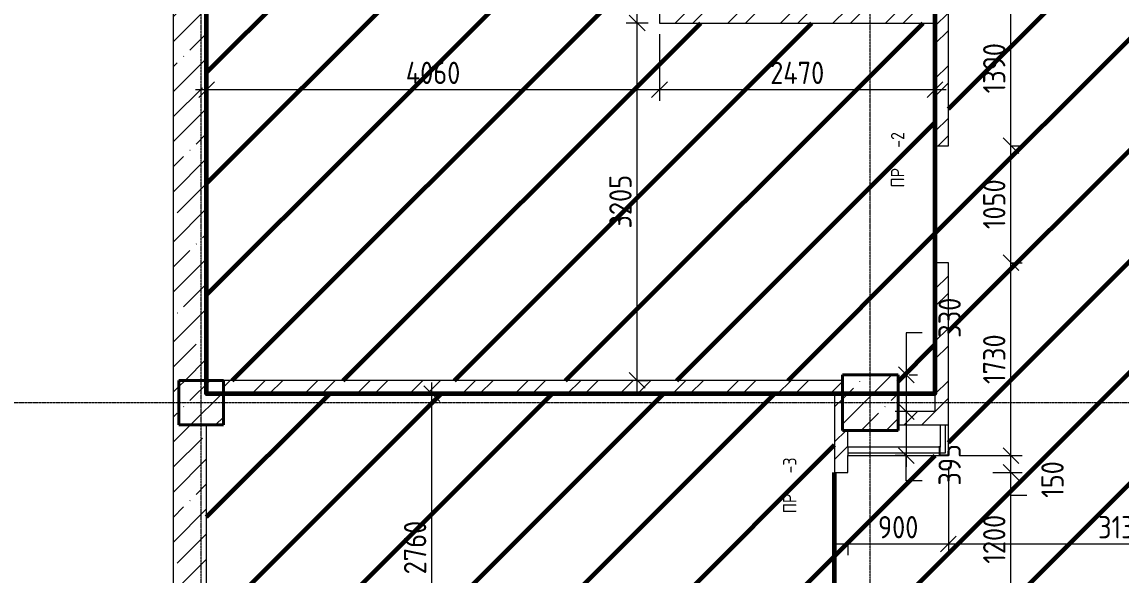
# Model space of a CAD drawing. Header units: millimetres. Extents: x -56773 to 323062, y -262288 to 76460.
# Drawn here: x -21205 to -11352, y 1859 to 6820 of the extents above; entities that cross this region are included whole.
import ezdxf

# ---------------------------------------------------------------- set-up
doc = ezdxf.new("R2010")
doc.units = ezdxf.units.MM
doc.linetypes.add('ADSK_Линия сетки', pattern=[25, 20, -2.5, 0, -2.5])
for name, color, linetype, lineweight in [('1.1) Шлифовка потолка', 5, 'Continuous', 60), ('Марки', 7, 'Continuous', 20), ('Несущие колонны', 7, 'Continuous', 18), ('Оси', 7, 'Continuous', 9), ('Размеры', 7, 'Continuous', 9), ('Стены внутренние', 7, 'Continuous', 18), ('Стены штриховка', 7, 'Continuous', 9)]:
    doc.layers.add(name, color=color, linetype=linetype, lineweight=lineweight)
doc.styles.add('GOST Common_3', font='', dxfattribs={"width": 0.9, "height": 200})
doc.styles.add('GOST Common_9', font='', dxfattribs={"width": 0.9, "height": 120})
doc.styles.get('GOST Common_3').set_extended_font_data('GOST Common')
doc.styles.get('GOST Common_9').set_extended_font_data('GOST Common')
doc.dimstyles.new('ADSK_Основной_2_0', dxfattribs={"dimscale": 304.8, "dimtxt": 201.142999, "dimasz": 0.463911, "dimexe": 0.328084, "dimexo": 0.328084, "dimgap": 0.164042, "dimtad": 1, "dimdec": 3, "dimrnd": 0.001, "dimdsep": 46, "dimtxsty": 'GOST Common_3', "dimblk1": 'OBLIQUE', "dimblk2": 'OBLIQUE', "dimsah": 1, "dimcen": 0.09, "dimdle": 0.328084, "dimazin": 2, "dimtfac": 1, "dimtdec": 4, "dimtix": 1, "dimtmove": 0, "dimatfit": 3, "dimfxl": 1, "dimtvp": 1, "dimtolj": 1, "dimtzin": 0, "dimlwd": 20, "dimlwe": 20, "dimarcsym": 2})
doc.dimstyles.new('ADSK_Основной_2_0_1', dxfattribs={"dimscale": 304.8, "dimtxt": 201.142999, "dimasz": 0.463911, "dimexe": 0.328084, "dimexo": 0.328084, "dimgap": 0.164042, "dimtad": 1, "dimdec": 3, "dimrnd": 0.001, "dimdsep": 46, "dimtxsty": 'GOST Common_3', "dimblk1": 'OBLIQUE', "dimblk2": 'OBLIQUE', "dimsah": 1, "dimcen": 0.09, "dimdle": 0.328084, "dimazin": 2, "dimtfac": 1, "dimtdec": 4, "dimtix": 1, "dimtmove": 1, "dimatfit": 3, "dimfxl": 1, "dimtvp": 1, "dimtolj": 1, "dimtzin": 0, "dimlwd": 20, "dimlwe": 20, "dimarcsym": 2})
pattern_1 = [(45, (0, 0), (-224.5064, 224.5064), []), (45, (224.5, 0), (-224.5064, 224.5064), [396.875, -79.375, 3.353, -76.022])]
pattern_2 = [(45, (0, 0), (-235.7317, 235.7317), []), (45, (157.15, 0), (-235.7317, 235.7317), [])]

# ---------------------------------------------------------------- blocks, each defined once
blk = doc.blocks.new('ADSK_КолоннаЖБ_Прямоугольная - 400x400 мм-1809659-Кладочный план подвала')
at = {"layer": 'Несущие колонны', "lineweight": 40}
for p, q in [((-200, 200), (200, 200)), ((-200, -200), (-200, 200)), ((200, 200), (200, -200)), ((200, -200), (-200, -200))]:
    blk.add_line(p, q, dxfattribs=at)
blk = doc.blocks.new('ADSK_КолоннаЖБ_Прямоугольная - 500x500 мм-1807509-Кладочный план подвала')
at = {"layer": 'Несущие колонны', "lineweight": 40}
for p, q in [((-250, 250), (250, 250)), ((-250, -250), (-250, 250)), ((250, 250), (250, -250)), ((250, -250), (-250, -250))]:
    blk.add_line(p, q, dxfattribs=at)
blk = doc.blocks.new('_Oblique')
at = {"color": 0, "linetype": 'ByBlock', "lineweight": -2}
blk.add_line((-0.5, -0.5), (0.5, 0.5), dxfattribs=at)
blk = doc.blocks.new('DIMBLOCK48-Кладочный план подвала')
at = {"layer": 'Defpoints', "color": 0, "transparency": 16777216}
for p in [(-12600, 2780), (-12338.8, 2780), (-12600, 1580)]:
    blk.add_point(p, dxfattribs=at)
at = {"layer": 'Размеры', "color": 0, "lineweight": 20, "transparency": 16777216}
for p, q in [((-12338.8, 1480), (-12338.8, 2880)), ((-12500, 2780), (-12238.8, 2780)), ((-12500, 1580), (-12238.8, 1580))]:
    blk.add_line(p, q, dxfattribs=at)
at = {"layer": 'Размеры', "color": 0, "lineweight": 20, "transparency": 16777216, "xscale": 141.4, "yscale": 141.4, "zscale": 141.4}
for p, rotation in [((-12338.8, 2780), 90), ((-12338.8, 1580), 270)]:
    blk.add_blockref('_Oblique', p, dxfattribs=dict(at, rotation=rotation))
at = {"layer": 'Размеры', "color": 0, "lineweight": 9, "transparency": 16777216, "insert": (-12488.8, 2180), "char_height": 200, "width": 560.473, "attachment_point": 5, "rotation": 90, "style": 'GOST Common_3'}
blk.add_mtext('\\A1;1200', dxfattribs=at)
blk = doc.blocks.new('DIMBLOCK49-Кладочный план подвала')
at = {"layer": 'Defpoints', "color": 0, "transparency": 16777216}
for p in [(-12900, 2930), (-12338.8, 2930), (-12600, 2780)]:
    blk.add_point(p, dxfattribs=at)
at = {"layer": 'Размеры', "color": 0, "lineweight": 20, "transparency": 16777216}
for p, q in [((-12338.8, 2680), (-12338.8, 3030)), ((-12800, 2930), (-12238.8, 2930)), ((-12500, 2780), (-12238.8, 2780)), ((-12338.8, 2572.5), (-12338.8, 2780)), ((-12197.4, 2572.5), (-12338.8, 2572.5))]:
    blk.add_line(p, q, dxfattribs=at)
at = {"layer": 'Размеры', "color": 0, "lineweight": 20, "transparency": 16777216, "xscale": 141.4, "yscale": 141.4, "zscale": 141.4}
for p, rotation in [((-12338.8, 2930), 90), ((-12338.8, 2780), 270)]:
    blk.add_blockref('_Oblique', p, dxfattribs=dict(at, rotation=rotation))
at = {"layer": 'Размеры', "color": 0, "lineweight": 9, "transparency": 16777216, "insert": (-12066.5, 2551.3), "char_height": 200, "width": 409.104, "attachment_point": 1, "rotation": 90, "line_spacing_factor": 1.022761, "style": 'GOST Common_3'}
blk.add_mtext('\\A1;150', dxfattribs=at)
blk = doc.blocks.new('DIMBLOCK50-Кладочный план подвала')
at = {"layer": 'Defpoints', "color": 0, "transparency": 16777216}
for p in [(-12438.8, 4660), (-12338.8, 4660), (-12900, 2930)]:
    blk.add_point(p, dxfattribs=at)
at = {"layer": 'Размеры', "color": 0, "lineweight": 20, "transparency": 16777216}
for p, q in [((-12338.8, 2830), (-12338.8, 4760)), ((-12338.8, 4660), (-12238.8, 4660)), ((-12800, 2930), (-12238.8, 2930))]:
    blk.add_line(p, q, dxfattribs=at)
at = {"layer": 'Размеры', "color": 0, "lineweight": 20, "transparency": 16777216, "xscale": 141.4, "yscale": 141.4, "zscale": 141.4}
for p, rotation in [((-12338.8, 4660), 90), ((-12338.8, 2930), 270)]:
    blk.add_blockref('_Oblique', p, dxfattribs=dict(at, rotation=rotation))
at = {"layer": 'Размеры', "color": 0, "lineweight": 9, "transparency": 16777216, "insert": (-12488.8, 3795), "char_height": 200, "width": 560.473, "attachment_point": 5, "rotation": 90, "style": 'GOST Common_3'}
blk.add_mtext('\\A1;1730', dxfattribs=at)
blk = doc.blocks.new('DIMBLOCK51-Кладочный план подвала')
at = {"layer": 'Defpoints', "color": 0, "transparency": 16777216}
for p in [(-12438.8, 5710), (-12338.8, 5710), (-12438.8, 4660)]:
    blk.add_point(p, dxfattribs=at)
at = {"layer": 'Размеры', "color": 0, "lineweight": 20, "transparency": 16777216}
for p, q in [((-12338.8, 4560), (-12338.8, 5810)), ((-12338.8, 5710), (-12238.8, 5710)), ((-12338.8, 4660), (-12238.8, 4660))]:
    blk.add_line(p, q, dxfattribs=at)
at = {"layer": 'Размеры', "color": 0, "lineweight": 20, "transparency": 16777216, "xscale": 141.4, "yscale": 141.4, "zscale": 141.4}
for p, rotation in [((-12338.8, 5710), 90), ((-12338.8, 4660), 270)]:
    blk.add_blockref('_Oblique', p, dxfattribs=dict(at, rotation=rotation))
at = {"layer": 'Размеры', "color": 0, "lineweight": 9, "transparency": 16777216, "insert": (-12488.8, 5185), "char_height": 200, "width": 560.473, "attachment_point": 5, "rotation": 90, "style": 'GOST Common_3'}
blk.add_mtext('\\A1;1050', dxfattribs=at)
blk = doc.blocks.new('DIMBLOCK52-Кладочный план подвала')
at = {"layer": 'Defpoints', "color": 0, "transparency": 16777216}
for p in [(-12438.8, 7100), (-12338.8, 7100), (-12438.8, 5710)]:
    blk.add_point(p, dxfattribs=at)
at = {"layer": 'Размеры', "color": 0, "lineweight": 20, "transparency": 16777216}
for p, q in [((-12338.8, 5610), (-12338.8, 7200)), ((-12338.8, 7100), (-12238.8, 7100)), ((-12338.8, 5710), (-12238.8, 5710))]:
    blk.add_line(p, q, dxfattribs=at)
at = {"layer": 'Размеры', "color": 0, "lineweight": 20, "transparency": 16777216, "xscale": 141.4, "yscale": 141.4, "zscale": 141.4}
for p, rotation in [((-12338.8, 7100), 90), ((-12338.8, 5710), 270)]:
    blk.add_blockref('_Oblique', p, dxfattribs=dict(at, rotation=rotation))
at = {"layer": 'Размеры', "color": 0, "lineweight": 9, "transparency": 16777216, "insert": (-12488.8, 6405), "char_height": 200, "width": 560.473, "attachment_point": 5, "rotation": 90, "style": 'GOST Common_3'}
blk.add_mtext('\\A1;1390', dxfattribs=at)
blk = doc.blocks.new('DIMBLOCK111-Кладочный план подвала')
at = {"layer": 'Defpoints', "color": 0, "transparency": 16777216}
for p in [(-15490, 6810), (-19550, 6313.3), (-15490, 6213.3)]:
    blk.add_point(p, dxfattribs=at)
at = {"layer": 'Размеры', "color": 0, "lineweight": 20, "transparency": 16777216}
for p, q in [((-15490, 6710), (-15490, 6113.3)), ((-19650, 6213.3), (-15390, 6213.3)), ((-19550, 6213.3), (-19550, 6113.3))]:
    blk.add_line(p, q, dxfattribs=at)
at = {"layer": 'Размеры', "color": 0, "lineweight": 20, "transparency": 16777216, "xscale": 141.4, "yscale": 141.4, "zscale": 141.4, "rotation": 180}
blk.add_blockref('_Oblique', (-19550, 6213.3), dxfattribs=at)
at = {"layer": 'Размеры', "color": 0, "lineweight": 20, "transparency": 16777216, "xscale": 141.4, "yscale": 141.4, "zscale": 141.4}
blk.add_blockref('_Oblique', (-15490, 6213.3), dxfattribs=at)
at = {"layer": 'Размеры', "color": 0, "lineweight": 9, "transparency": 16777216, "insert": (-17520, 6363.3), "char_height": 200, "width": 625.93, "attachment_point": 5, "style": 'GOST Common_3'}
blk.add_mtext('\\A1;4060', dxfattribs=at)
blk = doc.blocks.new('DIMBLOCK112-Кладочный план подвала')
at = {"layer": 'Defpoints', "color": 0, "transparency": 16777216}
for p in [(-15490, 6810), (-13020, 6313.3), (-13020, 6213.3)]:
    blk.add_point(p, dxfattribs=at)
at = {"layer": 'Размеры', "color": 0, "lineweight": 20, "transparency": 16777216}
for p, q in [((-15490, 6710), (-15490, 6113.3)), ((-15590, 6213.3), (-12920, 6213.3)), ((-13020, 6213.3), (-13020, 6113.3))]:
    blk.add_line(p, q, dxfattribs=at)
at = {"layer": 'Размеры', "color": 0, "lineweight": 20, "transparency": 16777216, "xscale": 141.4, "yscale": 141.4, "zscale": 141.4, "rotation": 180}
blk.add_blockref('_Oblique', (-15490, 6213.3), dxfattribs=at)
at = {"layer": 'Размеры', "color": 0, "lineweight": 20, "transparency": 16777216, "xscale": 141.4, "yscale": 141.4, "zscale": 141.4}
blk.add_blockref('_Oblique', (-13020, 6213.3), dxfattribs=at)
at = {"layer": 'Размеры', "color": 0, "lineweight": 9, "transparency": 16777216, "insert": (-14255, 6363.3), "char_height": 200, "width": 625.93, "attachment_point": 5, "style": 'GOST Common_3'}
blk.add_mtext('\\A1;2470', dxfattribs=at)
blk = doc.blocks.new('DIMBLOCK120-Кладочный план подвала')
at = {"layer": 'Defpoints', "color": 0, "transparency": 16777216}
for p in [(-15690, 6810), (-15490, 6810), (-15790, 3605)]:
    blk.add_point(p, dxfattribs=at)
at = {"layer": 'Размеры', "color": 0, "lineweight": 20, "transparency": 16777216}
for p, q in [((-15690, 3505), (-15690, 6910)), ((-15590, 6810), (-15790, 6810)), ((-15690, 3605), (-15590, 3605))]:
    blk.add_line(p, q, dxfattribs=at)
at = {"layer": 'Размеры', "color": 0, "lineweight": 20, "transparency": 16777216, "xscale": 141.4, "yscale": 141.4, "zscale": 141.4}
for p, rotation in [((-15690, 6810), 90), ((-15690, 3605), 270)]:
    blk.add_blockref('_Oblique', p, dxfattribs=dict(at, rotation=rotation))
at = {"layer": 'Размеры', "color": 0, "lineweight": 9, "transparency": 16777216, "insert": (-15840, 5207.5), "char_height": 200, "width": 605.475, "attachment_point": 5, "rotation": 90, "style": 'GOST Common_3'}
blk.add_mtext('\\A1;3205', dxfattribs=at)
blk = doc.blocks.new('DIMBLOCK121-Кладочный план подвала')
at = {"layer": 'Defpoints', "color": 0, "transparency": 16777216}
for p in [(-15790, 8635), (-15690, 8635), (-15490, 6810)]:
    blk.add_point(p, dxfattribs=at)
at = {"layer": 'Размеры', "color": 0, "lineweight": 20, "transparency": 16777216}
for p, q in [((-15690, 6710), (-15690, 8735)), ((-15690, 8635), (-15590, 8635)), ((-15590, 6810), (-15790, 6810))]:
    blk.add_line(p, q, dxfattribs=at)
at = {"layer": 'Размеры', "color": 0, "lineweight": 20, "transparency": 16777216, "xscale": 141.4, "yscale": 141.4, "zscale": 141.4}
for p, rotation in [((-15690, 8635), 90), ((-15690, 6810), 270)]:
    blk.add_blockref('_Oblique', p, dxfattribs=dict(at, rotation=rotation))
at = {"layer": 'Размеры', "color": 0, "lineweight": 9, "transparency": 16777216, "insert": (-15840, 7722.5), "char_height": 200, "width": 560.473, "attachment_point": 5, "rotation": 90, "style": 'GOST Common_3'}
blk.add_mtext('\\A1;1825', dxfattribs=at)
blk = doc.blocks.new('DIMBLOCK122-Кладочный план подвала')
at = {"layer": 'Defpoints', "color": 0, "transparency": 16777216}
for p in [(-13350, 3655), (-13277.8, 3325), (-13177.9, 3325)]:
    blk.add_point(p, dxfattribs=at)
at = {"layer": 'Размеры', "color": 0, "lineweight": 20, "transparency": 16777216}
for p, q in [((-13136.4, 4030.7), (-13277.8, 4030.7)), ((-13277.8, 4030.7), (-13277.8, 3655)), ((-13277.8, 3755), (-13277.8, 3225)), ((-13250, 3655), (-13177.8, 3655)), ((-13277.9, 3325), (-13377.8, 3325))]:
    blk.add_line(p, q, dxfattribs=at)
at = {"layer": 'Размеры', "color": 0, "lineweight": 20, "transparency": 16777216, "xscale": 141.4, "yscale": 141.4, "zscale": 141.4}
for p, rotation in [((-13277.8, 3655), 90), ((-13277.8, 3325), 270)]:
    blk.add_blockref('_Oblique', p, dxfattribs=dict(at, rotation=rotation))
at = {"layer": 'Размеры', "color": 0, "lineweight": 9, "transparency": 16777216, "insert": (-12988.4, 3987), "char_height": 200, "width": 454.106, "attachment_point": 1, "rotation": 90, "line_spacing_factor": 1.022761, "style": 'GOST Common_3'}
blk.add_mtext('\\A1;330', dxfattribs=at)
blk = doc.blocks.new('DIMBLOCK123-Кладочный план подвала')
at = {"layer": 'Defpoints', "color": 0, "transparency": 16777216}
for p in [(-13177.9, 3325), (-13277.8, 2930), (-13177.9, 2930)]:
    blk.add_point(p, dxfattribs=at)
at = {"layer": 'Размеры', "color": 0, "lineweight": 20, "transparency": 16777216}
for p, q in [((-13277.8, 3425), (-13277.8, 2830)), ((-13277.9, 3325), (-13377.8, 3325)), ((-13277.9, 2930), (-13377.8, 2930)), ((-13277.8, 2705.1), (-13277.8, 2930)), ((-13136.4, 2705.1), (-13277.8, 2705.1))]:
    blk.add_line(p, q, dxfattribs=at)
at = {"layer": 'Размеры', "color": 0, "lineweight": 20, "transparency": 16777216, "xscale": 141.4, "yscale": 141.4, "zscale": 141.4}
for p, rotation in [((-13277.8, 3325), 90), ((-13277.8, 2930), 270)]:
    blk.add_blockref('_Oblique', p, dxfattribs=dict(at, rotation=rotation))
at = {"layer": 'Размеры', "color": 0, "lineweight": 9, "transparency": 16777216, "insert": (-12988.4, 2661.4), "char_height": 200, "width": 454.106, "attachment_point": 1, "rotation": 90, "line_spacing_factor": 1.022761, "style": 'GOST Common_3'}
blk.add_mtext('\\A1;395', dxfattribs=at)
blk = doc.blocks.new('DIMBLOCK131-Кладочный план подвала')
at = {"layer": 'Defpoints', "color": 0, "transparency": 16777216}
for p in [(-17630.9, 3485), (-17530.9, 3485), (-17630.9, 725)]:
    blk.add_point(p, dxfattribs=at)
at = {"layer": 'Размеры', "color": 0, "lineweight": 20, "transparency": 16777216}
for p, q in [((-17530.9, 625), (-17530.9, 3585)), ((-17530.9, 3485), (-17430.9, 3485)), ((-17530.9, 725), (-17430.9, 725))]:
    blk.add_line(p, q, dxfattribs=at)
at = {"layer": 'Размеры', "color": 0, "lineweight": 20, "transparency": 16777216, "xscale": 141.4, "yscale": 141.4, "zscale": 141.4}
for p, rotation in [((-17530.9, 3485), 90), ((-17530.9, 725), 270)]:
    blk.add_blockref('_Oblique', p, dxfattribs=dict(at, rotation=rotation))
at = {"layer": 'Размеры', "color": 0, "lineweight": 9, "transparency": 16777216, "insert": (-17680.9, 2105), "char_height": 200, "width": 605.475, "attachment_point": 5, "rotation": 90, "style": 'GOST Common_3'}
blk.add_mtext('\\A1;2760', dxfattribs=at)
blk = doc.blocks.new('DIMBLOCK150-Кладочный план подвала')
at = {"layer": 'Defpoints', "color": 0, "transparency": 16777216}
for p in [(-12900, 2930), (-13800, 2237.8), (-12900, 2137.8)]:
    blk.add_point(p, dxfattribs=at)
at = {"layer": 'Размеры', "color": 0, "lineweight": 20, "transparency": 16777216}
for p, q in [((-12900, 2830), (-12900, 2037.8)), ((-13900, 2137.8), (-12800, 2137.8)), ((-13800, 2137.8), (-13800, 2037.8))]:
    blk.add_line(p, q, dxfattribs=at)
at = {"layer": 'Размеры', "color": 0, "lineweight": 20, "transparency": 16777216, "xscale": 141.4, "yscale": 141.4, "zscale": 141.4, "rotation": 180}
blk.add_blockref('_Oblique', (-13800, 2137.8), dxfattribs=at)
at = {"layer": 'Размеры', "color": 0, "lineweight": 20, "transparency": 16777216, "xscale": 141.4, "yscale": 141.4, "zscale": 141.4}
blk.add_blockref('_Oblique', (-12900, 2137.8), dxfattribs=at)
at = {"layer": 'Размеры', "color": 0, "lineweight": 9, "transparency": 16777216, "insert": (-13350, 2287.8), "char_height": 200, "width": 454.106, "attachment_point": 5, "style": 'GOST Common_3'}
blk.add_mtext('\\A1;900', dxfattribs=at)
blk = doc.blocks.new('DIMBLOCK151-Кладочный план подвала')
at = {"layer": 'Defpoints', "color": 0, "transparency": 16777216}
for p in [(-12900, 2930), (-9770, 2835), (-9770, 2137.8)]:
    blk.add_point(p, dxfattribs=at)
at = {"layer": 'Размеры', "color": 0, "lineweight": 20, "transparency": 16777216}
for p, q in [((-12900, 2830), (-12900, 2037.8)), ((-9770, 2735), (-9770, 2037.8)), ((-13000, 2137.8), (-9670, 2137.8))]:
    blk.add_line(p, q, dxfattribs=at)
at = {"layer": 'Размеры', "color": 0, "lineweight": 20, "transparency": 16777216, "xscale": 141.4, "yscale": 141.4, "zscale": 141.4, "rotation": 180}
blk.add_blockref('_Oblique', (-12900, 2137.8), dxfattribs=at)
at = {"layer": 'Размеры', "color": 0, "lineweight": 20, "transparency": 16777216, "xscale": 141.4, "yscale": 141.4, "zscale": 141.4}
blk.add_blockref('_Oblique', (-9770, 2137.8), dxfattribs=at)
at = {"layer": 'Размеры', "color": 0, "lineweight": 9, "transparency": 16777216, "insert": (-11335, 2287.8), "char_height": 200, "width": 560.473, "attachment_point": 5, "style": 'GOST Common_3'}
blk.add_mtext('\\A1;3130', dxfattribs=at)

msp = doc.modelspace()

# ---------------------------------------------------------------- hatches: boundary and pattern name
at = {"layer": '1.1) Шлифовка потолка', "transparency": 33554687}
h = msp.add_hatch(dxfattribs=at)
h.set_pattern_fill('ANSI31', color=256, scale=222)
h.paths.add_polyline_path([(-9650, 13974.969), (-9770, 13974.969), (-9770, 16104.969), (-9650, 16104.969), (-9650, 17154.969), (-9770, 17154.969), (-9770, 20434.969), (-10070, 20434.969), (-10070, 20554.969), (-9650, 20554.969), (-9650, 23754.969), (-12900, 23754.969), (-12900, 20554.969), (-11620, 20554.969), (-11620, 20434.969), (-12900, 20434.969), (-12900, 20154.969), (-13020, 20154.969), (-13020, 19104.969), (-12900, 19104.969), (-12900, 17779.969), (-13020, 17779.969), (-13020, 16229.969), (-12900, 16229.969), (-12900, 14804.969), (-12900, 14354.969), (-13020, 14354.969), (-13020, 12804.969), (-12900, 12804.969), (-12900, 11004.969), (-12900, 10704.969), (-13020, 10704.969), (-13020, 9804.969), (-12900, 9804.969), (-12900, 7999.969), (-13020, 7999.969), (-13020, 7099.969), (-12900, 7099.969), (-12900, 5709.969), (-13020, 5709.969), (-13020, 4659.969), (-12900, 4659.969), (-12900, 2929.969), (-13800, 2929.969), (-13800, 2779.969), (-13920, 2779.969), (-13920, 1579.969), (-13800, 1579.969), (-13800, 779.969), (-13075, 779.969), (-13075, -1315.031), (-11000, -1315.031), (-11000, -745.031), (-9450, -745.031), (-8950, -745.031), (-8950, -1195.031), (-4925, -1195.031), (-4925, -1315.031), (-3725, -1315.031), (-3725, -1195.031), (-3450, -1195.031), (-3450, -745.031), (-2950, -745.031), (-2950, -1195.031), (-2080, -1195.031), (-2080, -1315.031), (-1030, -1315.031), (-1030, -1195.031), (-745, -1195.031), (-745, -425.031), (1290, -425.031), (1290, 14.969), (1410, 14.969), (1410, 2064.969), (1290, 2064.969), (1290, 9354.969), (-260, 9354.969), (-260, 7564.969), (-380, 7564.969), (-380, 9354.969), (-2880, 9354.969), (-2880, 6104.969), (-380, 6104.969), (-380, 6564.969), (-260, 6564.969), (-260, 5124.969), (-380, 5124.969), (-380, 5984.969), (-2880, 5984.969), (-2880, 3679.969), (-380, 3679.969), (-380, 4124.969), (-260, 4124.969), (-260, 2834.969), (-4580, 2834.969), (-4580, 2954.969), (-5580, 2954.969), (-5580, 2834.969), (-6975, 2834.969), (-6975, 2954.969), (-7975, 2954.969), (-7975, 2834.969), (-9770, 2834.969), (-9770, 4459.969), (-9770, 5959.969), (-9770, 7449.969), (-9650, 7449.969), (-9650, 8649.969), (-9770, 8649.969), (-9770, 12774.969), (-9650, 12774.969)])
h = msp.add_hatch(dxfattribs=at)
h.set_pattern_fill('ANSI31', color=256, scale=222)
h.paths.add_polyline_path([(-13020, 6809.969), (-15490, 6809.969), (-15490, 8634.969), (-19550, 8634.969), (-19550, 3604.969), (-19400, 3604.969), (-13850, 3604.969), (-13850, 3654.969), (-13350, 3654.969), (-13350, 3324.969), (-13020, 3324.969)])
h = msp.add_hatch(dxfattribs=at)
h.set_pattern_fill('ANSI31', color=256, scale=222)
h.paths.add_polyline_path([(-13920, 2779.969), (-13920, 3484.969), (-19400, 3484.969), (-19400, 3204.969), (-19550, 3204.969), (-19550, 724.969), (-18925, 724.969), (-18925, 604.969), (-19550, 604.969), (-19550, -795.031), (-19400, -795.031), (-19400, -1195.031), (-19550, -1195.031), (-19550, -1315.031), (-17015, -1315.031), (-17015, 604.969), (-17725, 604.969), (-17725, 724.969), (-16745, 724.969), (-16745, 604.969), (-16895, 604.969), (-16895, -1195.031), (-15695, -1195.031), (-15695, 604.969), (-15845, 604.969), (-15845, 724.969), (-15350, 724.969), (-15350, 604.969), (-15400, 604.969), (-15400, -1195.031), (-13920, -1195.031), (-13920, 604.969), (-14450, 604.969), (-14450, 724.969), (-13920, 724.969), (-13920, 1579.969)])
at = {"layer": 'Несущие колонны', "lineweight": 9}
h = msp.add_hatch(dxfattribs=at)
h.set_pattern_fill('FP_3', color=256, style=0, pattern_type=2)
h.set_pattern_definition(pattern_1)
h.paths.add_polyline_path([(-13350, 3154.969), (-13350, 3654.969), (-13850, 3654.969), (-13850, 3154.969), (-13800, 3154.969)])
h = msp.add_hatch(dxfattribs=at)
h.set_pattern_fill('FP_3', color=256, style=0, pattern_type=2)
h.set_pattern_definition(pattern_1)
h.paths.add_polyline_path([(-19550, 3204.969), (-19400, 3204.969), (-19400, 3604.969), (-19800, 3604.969), (-19800, 3204.969)])
at = {"layer": 'Стены внутренние', "lineweight": 9}
h = msp.add_hatch(dxfattribs=at)
h.set_pattern_fill('FP_3', color=256, style=0, pattern_type=2)
h.set_pattern_definition(pattern_1)
h.paths.add_polyline_path([(-19850, -7245.031), (-19550, -7245.031), (-19550, 3204.969), (-19800, 3204.969), (-19800, 3604.969), (-19550, 3604.969), (-19550, 11004.969), (-19850, 11004.969), (-19850, -3729.2173)])
h = msp.add_hatch(dxfattribs=at)
h.set_pattern_fill('FP_2', color=256, style=0, pattern_type=2)
h.set_pattern_definition(pattern_2)
h.paths.add_polyline_path([(-13020, 6809.969), (-13020, 6929.969), (-15490, 6929.969), (-15490, 6809.969), (-15162.6529, 6809.969)])
h = msp.add_hatch(dxfattribs=at)
h.set_pattern_fill('FP_2', color=256, style=0, pattern_type=2)
h.set_pattern_definition(pattern_2)
h.paths.add_polyline_path([(-13020, 3204.969), (-12900, 3204.969), (-12900, 4659.969), (-13020, 4659.969), (-13020, 3324.969)])
h.paths.add_polyline_path([(-13020, 5709.969), (-12900, 5709.969), (-12900, 6974.969), (-13020, 6974.969), (-13020, 5793.2123)])
h = msp.add_hatch(dxfattribs=at)
h.set_pattern_fill('FP_2', color=256, style=0, pattern_type=2)
h.set_pattern_definition(pattern_2)
h.paths.add_polyline_path([(-13850, 3484.969), (-13850, 3604.969), (-19400, 3604.969), (-19400, 3484.969), (-17880.5821, 3484.969)])
h = msp.add_hatch(dxfattribs=at)
h.set_pattern_fill('FP_2', color=256, style=0, pattern_type=2)
h.set_pattern_definition(pattern_2)
h.paths.add_polyline_path([(-13800, -6945.031), (-13800, -5670.031), (-13920, -5670.031), (-13920, -6945.031)])
h.paths.add_polyline_path([(-13920, -4470.031), (-13800, -4470.031), (-13800, -1245.031), (-13850, -1245.031), (-13850, -745.031), (-13800, -745.031), (-13800, 1579.969), (-13920, 1579.969), (-13920, -3729.2173)])
h.paths.add_polyline_path([(-13920, 2779.969), (-13800, 2779.969), (-13800, 3154.969), (-13850, 3154.969), (-13850, 3484.969), (-13920, 3484.969)])
h = msp.add_hatch(dxfattribs=at)
h.set_pattern_fill('FP_2', color=256, style=0, pattern_type=2)
h.set_pattern_definition(pattern_2)
h.paths.add_polyline_path([(-13020, 3204.969), (-13020, 3324.969), (-13350, 3324.969), (-13350, 3204.969)])

# ---------------------------------------------------------------- linework, layer by layer
at = {"layer": '1.1) Шлифовка потолка'}
msp.add_lwpolyline([(-19550, 23754.969), (-13020, 23754.969), (-13020, 3484.969), (-19550, 3484.969)], close=True, dxfattribs=at)
msp.add_lwpolyline([(-13920, 1579.969), (-13920, 2779.969)], dxfattribs=at)
at = {"layer": 'Несущие колонны', "lineweight": 9}
for p, q in [((-13350, 3654.969), (-13850, 3654.969)), ((-13850, 3654.969), (-13850, 3484.969)), ((-13350, 3154.969), (-13350, 3654.969)), ((-19400, 3604.969), (-19550, 3604.969)), ((-19400, 3204.969), (-19400, 3604.969)), ((-13850, 3484.969), (-13850, 3154.969)), ((-19550, 3204.969), (-19400, 3204.969)), ((-13850, 3154.969), (-13800, 3154.969)), ((-13800, 3154.969), (-13350, 3154.969))]:
    msp.add_line(p, q, dxfattribs=at)
at = {"layer": 'Оси', "linetype": 'ADSK_Линия сетки', "lineweight": 5}
for p, q in [((-19600, -10973.8823), (-19600, 24500.9141)), ((-13600, -10973.8823), (-13600, 24500.9141)), ((62221.372, 3404.969), (-25240.0967, 3404.969))]:
    msp.add_line(p, q, dxfattribs=at)
at = {"layer": 'Стены внутренние', "lineweight": 5}
for p, q in [((-19850, 11004.969), (-19850, -7245.031)), ((-19550, 3604.969), (-19550, 8634.969)), ((-15490, 8634.969), (-15490, 6809.969)), ((-12900, 5709.969), (-12900, 7099.969)), ((-15490, 6809.969), (-13020, 6809.969)), ((-13020, 6809.969), (-13020, 5709.969)), ((-13020, 5709.969), (-12900, 5709.969)), ((-12900, 4659.969), (-13020, 4659.969)), ((-13020, 4659.969), (-13020, 3324.969)), ((-12900, 2929.969), (-12900, 4659.969)), ((-13850, 3604.969), (-19400, 3604.969)), ((-19400, 3604.969), (-19400, 3484.969)), ((-13850, 3484.969), (-13850, 3604.969)), ((-13850, 3484.969), (-19400, 3484.969)), ((-13920, 3484.969), (-13920, 2779.969)), ((-13850, 3154.969), (-13850, 3484.969)), ((-13020, 3324.969), (-13350, 3324.969)), ((-13350, 3324.969), (-13350, 3204.969)), ((-19550, 724.969), (-19550, 3204.969)), ((-13800, 3154.969), (-13850, 3154.969)), ((-13800, 3004.969), (-13800, 3154.969)), ((-13350, 3204.969), (-12975, 3204.969)), ((-12975, 3204.969), (-12975, 3004.969)), ((-12975, 3004.969), (-13800, 3004.969)), ((-13800, 2779.969), (-13800, 2929.969)), ((-13800, 2929.969), (-12900, 2929.969)), ((-13920, 2779.969), (-13800, 2779.969))]:
    msp.add_line(p, q, dxfattribs=at)
at = {"layer": 'Стены штриховка', "lineweight": 9}
for p, q in [((-12975, 3204.969), (-12900, 3204.969)), ((-12925, 2954.969), (-12925, 3204.969)), ((-13800, 3004.969), (-13800, 2929.969)), ((-13800, 2954.969), (-12925, 2954.969))]:
    msp.add_line(p, q, dxfattribs=at)

# ---------------------------------------------------------------- block references
at = {"layer": 'Несущие колонны', "lineweight": 40, "rotation": 89.9999999999999}
for name, p in [('ADSK_КолоннаЖБ_Прямоугольная - 500x500 мм-1807509-Кладочный план подвала', (-13600, 3404.969)), ('ADSK_КолоннаЖБ_Прямоугольная - 400x400 мм-1809659-Кладочный план подвала', (-19600, 3404.969))]:
    msp.add_blockref(name, p, dxfattribs=at)

# ---------------------------------------------------------------- texts
at = {"layer": 'Марки', "lineweight": 9, "char_height": 120, "attachment_point": 1, "rotation": 90, "style": 'GOST Common_9'}
for s, insert, width in [('-2', (-13415.1096, 5691.3944), 389.620125), ('ПР', (-13415.1096, 5334.2069), 432.91125), ('-3', (-14382.2695, 2770.3126), 389.620125), ('ПР', (-14382.2695, 2413.1251), 432.91125)]:
    msp.add_mtext(s, dxfattribs=dict(at, insert=insert, width=width))

# ---------------------------------------------------------------- dimensions: what is measured, and where the dimension line sits
at = {"layer": 'Размеры', "lineweight": 9}
for base, p1, p2, override, picture, middle in [((-15689.9988, 8634.969), (-15490, 6809.969), (-15789.9837, 8634.969), {"dimpost": '<>', "dimfxl": 1849.490538}, 'DIMBLOCK121-Кладочный план подвала', (-15839.9988, 7722.469)), ((-12338.8346, 7099.969), (-12438.8195, 5709.969), (-12438.8195, 7099.969), {"dimpost": '<>', "dimfxl": 1390}, 'DIMBLOCK52-Кладочный план подвала', (-12488.8346, 6404.969)), ((-15689.9988, 6809.969), (-15789.9837, 3604.969), (-15490, 6809.969), {"dimpost": '<>', "dimfxl": 3219.008426}, 'DIMBLOCK120-Кладочный план подвала', (-15839.9988, 5207.469)), ((-12338.8346, 5709.969), (-12438.8195, 4659.969), (-12438.8195, 5709.969), {"dimpost": '<>', "dimfxl": 1050}, 'DIMBLOCK51-Кладочный план подвала', (-12488.8346, 5184.969)), ((-12338.8346, 4659.969), (-12900, 2929.969), (-12438.8195, 4659.969), {"dimpost": '<>', "dimfxl": 1790.415453}, 'DIMBLOCK50-Кладочный план подвала', (-12488.8346, 3794.969)), ((-17530.8701, 3484.969), (-17630.855, 724.969), (-17630.855, 3484.969), {"dimpost": '<>', "dimfxl": 2760}, 'DIMBLOCK131-Кладочный план подвала', (-17680.8701, 2104.969)), ((-12338.8346, 2779.969), (-12600, 1579.969), (-12600, 2779.969), {"dimpost": '<>', "dimfxl": 1200}, 'DIMBLOCK48-Кладочный план подвала', (-12488.8346, 2179.969))]:
    dim = msp.add_linear_dim(base=base, p1=p1, p2=p2, angle=90, dimstyle='ADSK_Основной_2_0', override=override, dxfattribs=at)
    dim.commit()
    dim.dimension.update_dxf_attribs({"geometry": picture, "text_midpoint": middle})
for base, p1, p2, override, picture, middle in [((-15490, 6213.3125), (-19550, 6313.2974), (-15490, 6809.969), {"dimpost": '<>', "dimfxl": 4090.266821}, 'DIMBLOCK111-Кладочный план подвала', (-17520, 6363.3125)), ((-13020, 6213.3125), (-15490, 6809.969), (-13020, 6313.2974), {"dimpost": '<>', "dimfxl": 2519.440944}, 'DIMBLOCK112-Кладочный план подвала', (-14255, 6363.3125)), ((-12900, 2137.8165), (-13800, 2237.8014), (-12900, 2929.969), {"dimpost": '<>', "dimfxl": 1135.383585}, 'DIMBLOCK150-Кладочный план подвала', (-13350, 2287.8165)), ((-9770, 2137.8165), (-12900, 2929.969), (-9770, 2834.969), {"dimpost": '<>', "dimfxl": 3131.441361}, 'DIMBLOCK151-Кладочный план подвала', (-11335, 2287.8165))]:
    dim = msp.add_linear_dim(base=base, p1=p1, p2=p2, dimstyle='ADSK_Основной_2_0', override=override, dxfattribs=at)
    dim.commit()
    dim.dimension.update_dxf_attribs({"geometry": picture, "text_midpoint": middle})
for base, p1, p2, override, picture, middle in [((-13277.8457, 3324.969), (-13350, 3654.969), (-13177.8608, 3324.969), {"dimpost": '<>', "dimfxl": 372.198757}, 'DIMBLOCK122-Кладочный план подвала', (-13223.2937, 4030.7257)), ((-13277.8457, 2929.969), (-13177.8608, 3324.969), (-13177.8608, 2929.969), {"dimpost": '<>', "dimfxl": 395}, 'DIMBLOCK123-Кладочный план подвала', (-13190.5898, 2705.1281)), ((-12338.8346, 2929.969), (-12600, 2779.969), (-12900, 2929.969), {"dimpost": '<>', "dimfxl": 335.410197}, 'DIMBLOCK49-Кладочный план подвала', (-12113.2791, 2572.5392))]:
    dim = msp.add_linear_dim(base=base, p1=p1, p2=p2, angle=90, dimstyle='ADSK_Основной_2_0_1', override=override, dxfattribs=at)
    dim.commit()
    dim.dimension.update_dxf_attribs({"geometry": picture, "text_midpoint": middle, "dimtype": 160, "text_rotation": 90})

doc.saveas('drawing.dxf')
